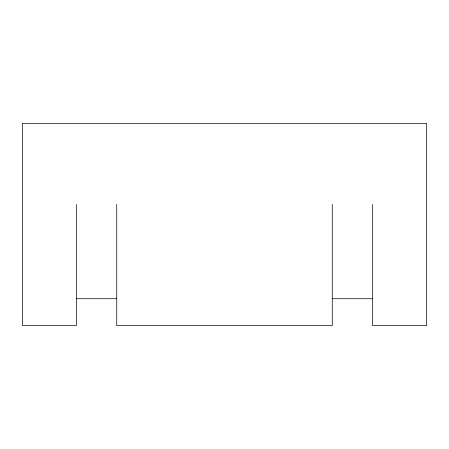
<?xml version="1.0" encoding="UTF-8"?>
<svg xmlns="http://www.w3.org/2000/svg" width="449" height="449" viewBox="0 0 449 449"><rect width="100%" height="100%" fill="white"/><g stroke="black" fill="none" stroke-linecap="round" stroke-linejoin="round"><path stroke-width="0.67" d="M76.33 298.72L116.74 298.72M332.26 298.72L372.67 298.72M372.67 204.43L372.67 325.66L426.55 325.66L426.55 123.34L22.45 123.34L22.45 325.66L76.33 325.66L76.33 204.43M332.26 204.43L332.26 325.66L116.74 325.66L116.74 204.43"/></g></svg>
